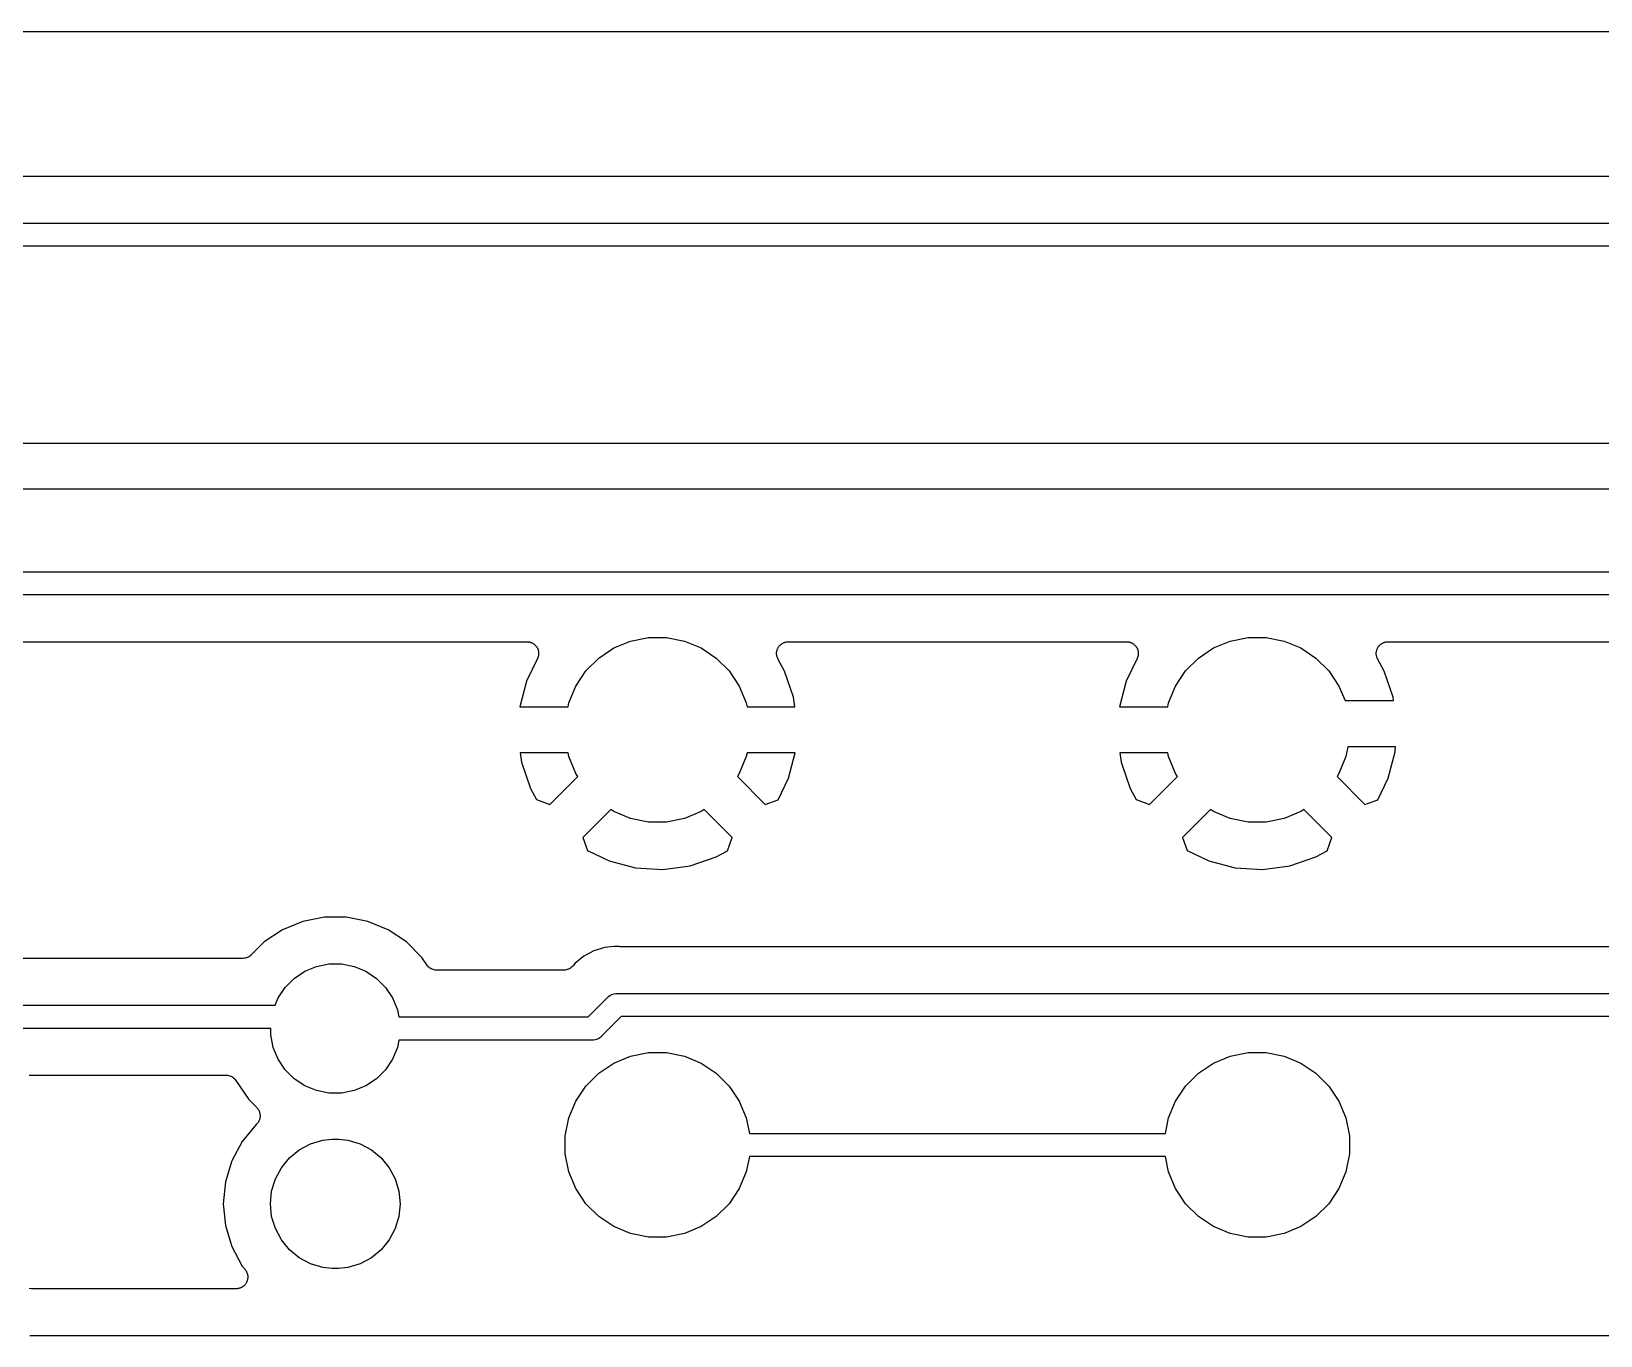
# Model space of a CAD drawing. Extents: x 77 to 228, y -160 to -63.
# Drawn here: x 167.01 to 184.02, y -76.99 to -62.85 of the extents above; entities that cross this region are included whole.
import ezdxf

# ---------------------------------------------------------------- set-up
doc = ezdxf.new("R2010")
doc.units = 0
doc.layers.add('BLACK', color=7, linetype='CONTINUOUS')

msp = doc.modelspace()

# ---------------------------------------------------------------- linework, layer by layer
at = {"layer": 'BLACK', "linetype": 'CONTINUOUS'}
for p, q in [((77.012, -62.8515), (200.492, -62.8515)), ((200.493, -64.4232), (104.096, -64.4232)), ((104.065, -64.9312), (200.686, -64.9312)), ((200.64, -65.1812), (104.111, -65.1812)), ((156.558, -67.3141), (215.796, -67.3141)), ((215.888, -67.8141), (156.649, -67.8141)), ((156.096, -68.709), (201.139, -68.709)), ((201.139, -68.959), (156.141, -68.959)), ((166.818, -69.467), (172.384, -69.467)), ((172.384, -69.467), (172.386, -69.467)), ((172.386, -69.467), (172.39, -69.4674)), ((172.39, -69.4674), (172.393, -69.4673)), ((172.393, -69.4673), (172.402, -69.4688)), ((172.402, -69.4688), (172.411, -69.4698)), ((172.411, -69.4698), (172.414, -69.4708)), ((172.414, -69.4708), (172.418, -69.4714)), ((172.418, -69.4714), (172.426, -69.4746)), ((172.426, -69.4746), (172.434, -69.4773)), ((172.434, -69.4773), (172.437, -69.479)), ((172.437, -69.479), (172.441, -69.4802)), ((172.441, -69.4802), (172.448, -69.4849)), ((172.448, -69.4849), (172.456, -69.4892)), ((172.456, -69.4892), (172.459, -69.4915)), ((172.459, -69.4915), (172.462, -69.4933)), ((172.462, -69.4933), (172.468, -69.4994)), ((172.468, -69.4994), (172.475, -69.5051)), ((172.475, -69.5051), (172.477, -69.5079)), ((172.477, -69.5079), (172.48, -69.5102)), ((172.48, -69.5102), (172.485, -69.5175)), ((172.485, -69.5175), (172.491, -69.5245)), ((172.491, -69.5245), (172.492, -69.5276)), ((172.492, -69.5276), (172.494, -69.5304)), ((172.494, -69.5304), (172.498, -69.5385)), ((172.498, -69.5385), (172.502, -69.5464)), ((172.502, -69.5464), (172.503, -69.5498)), ((172.503, -69.5498), (172.505, -69.5529)), ((172.505, -69.5529), (172.507, -69.5617)), ((172.507, -69.5617), (172.509, -69.5702)), ((172.509, -69.5702), (172.509, -69.5737)), ((173.163, -69.6447), (173.326, -69.5353)), ((173.326, -69.5353), (173.508, -69.4599)), ((173.508, -69.4599), (173.702, -69.4215)), ((173.702, -69.4215), (173.898, -69.4215)), ((173.898, -69.4215), (174.092, -69.4599)), ((174.092, -69.4599), (174.274, -69.5353)), ((174.274, -69.5353), (174.437, -69.6447)), ((175.092, -69.5743), (175.093, -69.5685)), ((175.093, -69.5685), (175.095, -69.5622)), ((175.095, -69.5622), (175.096, -69.5559)), ((175.096, -69.5559), (175.098, -69.5504)), ((175.098, -69.5504), (175.1, -69.5448)), ((175.1, -69.5448), (175.103, -69.5391)), ((175.103, -69.5391), (175.106, -69.5331)), ((175.106, -69.5331), (175.109, -69.5282)), ((175.109, -69.5282), (175.112, -69.523)), ((175.112, -69.523), (175.116, -69.518)), ((175.116, -69.518), (175.12, -69.5126)), ((175.12, -69.5126), (175.124, -69.5084)), ((175.124, -69.5084), (175.128, -69.5039)), ((175.128, -69.5039), (175.133, -69.4998)), ((175.133, -69.4998), (175.137, -69.4952)), ((175.137, -69.4952), (175.142, -69.492)), ((175.142, -69.492), (175.147, -69.4882)), ((175.147, -69.4882), (175.153, -69.4852)), ((175.153, -69.4852), (175.158, -69.4816)), ((175.158, -69.4816), (175.164, -69.4794)), ((175.164, -69.4794), (175.169, -69.4766)), ((175.169, -69.4766), (175.175, -69.4747)), ((175.175, -69.4747), (175.181, -69.4722)), ((175.181, -69.4722), (175.187, -69.4711)), ((175.187, -69.4711), (175.193, -69.4694)), ((175.193, -69.4694), (175.199, -69.4688)), ((175.199, -69.4688), (175.205, -69.4675)), ((175.205, -69.4675), (175.211, -69.4676)), ((175.211, -69.4676), (175.217, -69.467)), ((175.217, -69.467), (178.884, -69.467)), ((178.884, -69.467), (178.886, -69.467)), ((178.886, -69.467), (178.89, -69.4674)), ((178.89, -69.4674), (178.893, -69.4673)), ((178.893, -69.4673), (178.902, -69.4688)), ((178.902, -69.4688), (178.911, -69.4698)), ((178.911, -69.4698), (178.914, -69.4708)), ((178.914, -69.4708), (178.918, -69.4714)), ((178.918, -69.4714), (178.926, -69.4746)), ((178.926, -69.4746), (178.934, -69.4773)), ((178.934, -69.4773), (178.937, -69.479)), ((178.937, -69.479), (178.941, -69.4802)), ((178.941, -69.4802), (178.948, -69.4849)), ((178.948, -69.4849), (178.956, -69.4892)), ((178.956, -69.4892), (178.959, -69.4915)), ((178.959, -69.4915), (178.962, -69.4933)), ((178.962, -69.4933), (178.968, -69.4994)), ((178.968, -69.4994), (178.975, -69.5051)), ((178.975, -69.5051), (178.977, -69.5079)), ((178.977, -69.5079), (178.98, -69.5102)), ((178.98, -69.5102), (178.985, -69.5175)), ((178.985, -69.5175), (178.991, -69.5245)), ((178.991, -69.5245), (178.992, -69.5276)), ((178.992, -69.5276), (178.994, -69.5304)), ((178.994, -69.5304), (178.998, -69.5385)), ((178.998, -69.5385), (179.002, -69.5464)), ((179.002, -69.5464), (179.003, -69.5498)), ((179.003, -69.5498), (179.005, -69.5529)), ((179.005, -69.5529), (179.007, -69.5617)), ((179.007, -69.5617), (179.009, -69.5702)), ((179.009, -69.5702), (179.009, -69.5737)), ((179.663, -69.6447), (179.826, -69.5353)), ((179.826, -69.5353), (180.008, -69.4599)), ((180.008, -69.4599), (180.202, -69.4215)), ((180.202, -69.4215), (180.398, -69.4215)), ((180.398, -69.4215), (180.592, -69.4599)), ((180.592, -69.4599), (180.774, -69.5353)), ((180.774, -69.5353), (180.937, -69.6447)), ((181.592, -69.5743), (181.593, -69.5685)), ((181.593, -69.5685), (181.595, -69.5622)), ((181.595, -69.5622), (181.596, -69.5559)), ((181.596, -69.5559), (181.598, -69.5504)), ((181.598, -69.5504), (181.6, -69.5448)), ((181.6, -69.5448), (181.603, -69.5391)), ((181.603, -69.5391), (181.606, -69.5331)), ((181.606, -69.5331), (181.609, -69.5282)), ((181.609, -69.5282), (181.612, -69.523)), ((181.612, -69.523), (181.616, -69.518)), ((181.616, -69.518), (181.62, -69.5126)), ((181.62, -69.5126), (181.624, -69.5084)), ((181.624, -69.5084), (181.628, -69.5039)), ((181.628, -69.5039), (181.633, -69.4998)), ((181.633, -69.4998), (181.637, -69.4952)), ((181.637, -69.4952), (181.642, -69.492)), ((181.642, -69.492), (181.647, -69.4882)), ((181.647, -69.4882), (181.653, -69.4852)), ((181.653, -69.4852), (181.658, -69.4816)), ((181.658, -69.4816), (181.664, -69.4794)), ((181.664, -69.4794), (181.669, -69.4766)), ((181.669, -69.4766), (181.675, -69.4747)), ((181.675, -69.4747), (181.681, -69.4722)), ((181.681, -69.4722), (181.687, -69.4711)), ((181.687, -69.4711), (181.693, -69.4694)), ((181.693, -69.4694), (181.699, -69.4688)), ((181.699, -69.4688), (181.705, -69.4675)), ((181.705, -69.4675), (181.711, -69.4676)), ((181.711, -69.4676), (181.717, -69.467)), ((181.717, -69.467), (187.116, -69.467)), ((172.499, -69.6496), (172.379, -69.8954)), ((172.5, -69.6463), (172.499, -69.6496)), ((172.501, -69.6432), (172.5, -69.6463)), ((172.504, -69.6347), (172.501, -69.6432)), ((172.507, -69.6263), (172.504, -69.6347)), ((172.508, -69.6229), (172.507, -69.6263)), ((172.509, -69.6195), (172.508, -69.6229)), ((172.509, -69.5737), (172.51, -69.5771)), ((172.51, -69.6106), (172.509, -69.6195)), ((172.51, -69.5771), (172.511, -69.586)), ((172.511, -69.6018), (172.51, -69.6106)), ((172.511, -69.586), (172.511, -69.5949)), ((172.511, -69.5949), (172.511, -69.5984)), ((172.511, -69.5984), (172.511, -69.6018)), ((173.023, -69.784), (173.163, -69.6447)), ((174.437, -69.6447), (174.577, -69.784)), ((175.09, -69.5931), (175.091, -69.5866)), ((175.091, -69.599), (175.09, -69.5931)), ((175.091, -69.5801), (175.092, -69.5743)), ((175.091, -69.5866), (175.091, -69.5801)), ((175.091, -69.6049), (175.091, -69.599)), ((175.092, -69.6113), (175.091, -69.6049)), ((175.092, -69.6178), (175.092, -69.6113)), ((175.094, -69.6235), (175.092, -69.6178)), ((175.095, -69.6293), (175.094, -69.6235)), ((175.098, -69.6353), (175.095, -69.6293)), ((175.099, -69.6416), (175.098, -69.6353)), ((175.102, -69.6468), (175.099, -69.6416)), ((175.104, -69.6523), (175.102, -69.6468)), ((175.105, -69.6539), (175.104, -69.6523)), ((175.176, -69.7864), (175.105, -69.6539)), ((178.999, -69.6496), (178.879, -69.8954)), ((179, -69.6463), (178.999, -69.6496)), ((179.001, -69.6432), (179, -69.6463)), ((179.004, -69.6347), (179.001, -69.6432)), ((179.007, -69.6263), (179.004, -69.6347)), ((179.008, -69.6229), (179.007, -69.6263)), ((179.009, -69.6195), (179.008, -69.6229)), ((179.009, -69.5737), (179.01, -69.5771)), ((179.01, -69.6106), (179.009, -69.6195)), ((179.01, -69.5771), (179.011, -69.586)), ((179.011, -69.6018), (179.01, -69.6106)), ((179.011, -69.586), (179.011, -69.5949)), ((179.011, -69.5949), (179.011, -69.5984)), ((179.011, -69.5984), (179.011, -69.6018)), ((179.523, -69.784), (179.663, -69.6447)), ((180.937, -69.6447), (181.077, -69.784)), ((181.59, -69.5931), (181.591, -69.5866)), ((181.591, -69.599), (181.59, -69.5931)), ((181.591, -69.5801), (181.592, -69.5743)), ((181.591, -69.5866), (181.591, -69.5801)), ((181.591, -69.6049), (181.591, -69.599)), ((181.592, -69.6113), (181.591, -69.6049)), ((181.592, -69.6178), (181.592, -69.6113)), ((181.594, -69.6235), (181.592, -69.6178)), ((181.595, -69.6293), (181.594, -69.6235)), ((181.598, -69.6353), (181.595, -69.6293)), ((181.599, -69.6416), (181.598, -69.6353)), ((181.602, -69.6468), (181.599, -69.6416)), ((181.604, -69.6523), (181.602, -69.6468)), ((181.605, -69.6539), (181.604, -69.6523)), ((181.676, -69.7864), (181.605, -69.6539)), ((172.379, -69.8954), (172.307, -70.1715)), ((172.914, -69.9478), (173.023, -69.784)), ((174.577, -69.784), (174.686, -69.9478)), ((175.274, -70.0695), (175.176, -69.7864)), ((178.879, -69.8954), (178.807, -70.1715)), ((179.414, -69.9478), (179.523, -69.784)), ((181.077, -69.784), (181.186, -69.9478)), ((181.774, -70.0695), (181.676, -69.7864)), ((172.838, -70.1298), (172.914, -69.9478)), ((174.686, -69.9478), (174.762, -70.1298)), ((175.288, -70.1715), (175.274, -70.0695)), ((179.338, -70.1298), (179.414, -69.9478)), ((181.186, -69.9478), (181.252, -70.1056)), ((181.779, -70.1056), (181.774, -70.0695)), ((172.307, -70.1715), (172.83, -70.1715)), ((172.83, -70.1715), (172.838, -70.1298)), ((174.762, -70.1298), (174.77, -70.1715)), ((174.77, -70.1715), (175.288, -70.1715)), ((178.807, -70.1715), (179.33, -70.1715)), ((179.33, -70.1715), (179.338, -70.1298)), ((181.252, -70.1056), (181.779, -70.1056)), ((172.312, -70.6715), (172.326, -70.7735)), ((172.83, -70.6715), (172.312, -70.6715)), ((172.838, -70.7132), (172.83, -70.6715)), ((172.914, -70.8952), (172.838, -70.7132)), ((174.762, -70.7132), (174.686, -70.8952)), ((174.77, -70.6715), (174.762, -70.7132)), ((175.293, -70.6715), (174.77, -70.6715)), ((175.221, -70.9476), (175.293, -70.6715)), ((178.812, -70.6715), (178.826, -70.7735)), ((179.33, -70.6715), (178.812, -70.6715)), ((179.338, -70.7132), (179.33, -70.6715)), ((179.414, -70.8952), (179.338, -70.7132)), ((181.262, -70.7132), (181.186, -70.8952)), ((181.283, -70.6056), (181.262, -70.7132)), ((181.8, -70.6056), (181.283, -70.6056)), ((181.721, -70.9476), (181.796, -70.6603)), ((181.796, -70.6603), (181.8, -70.6056)), ((172.326, -70.7735), (172.424, -71.0566)), ((172.632, -71.2304), (172.935, -70.9271)), ((172.935, -70.9271), (172.914, -70.8952)), ((174.686, -70.8952), (174.665, -70.9271)), ((174.665, -70.9271), (174.968, -71.2304)), ((178.826, -70.7735), (178.924, -71.0566)), ((179.132, -71.2304), (179.435, -70.9271)), ((179.435, -70.9271), (179.414, -70.8952)), ((181.186, -70.8952), (181.165, -70.9271)), ((181.165, -70.9271), (181.468, -71.2304)), ((172.424, -71.0566), (172.489, -71.1787)), ((175.108, -71.1797), (175.221, -70.9476)), ((178.924, -71.0566), (178.989, -71.1787)), ((181.608, -71.1797), (181.721, -70.9476)), ((172.489, -71.1787), (172.632, -71.2304)), ((174.968, -71.2304), (175.108, -71.1797)), ((178.989, -71.1787), (179.132, -71.2304)), ((181.468, -71.2304), (181.608, -71.1797)), ((173.294, -71.2863), (172.991, -71.5896)), ((173.326, -71.3077), (173.294, -71.2863)), ((173.508, -71.3831), (173.326, -71.3077)), ((173.702, -71.4215), (173.508, -71.3831)), ((173.898, -71.4215), (173.702, -71.4215)), ((174.092, -71.3831), (173.898, -71.4215)), ((174.274, -71.3077), (174.092, -71.3831)), ((174.306, -71.2863), (174.274, -71.3077)), ((174.609, -71.5896), (174.306, -71.2863)), ((179.794, -71.2863), (179.491, -71.5896)), ((179.826, -71.3077), (179.794, -71.2863)), ((180.008, -71.3831), (179.826, -71.3077)), ((180.202, -71.4215), (180.008, -71.3831)), ((180.398, -71.4215), (180.202, -71.4215)), ((180.592, -71.3831), (180.398, -71.4215)), ((180.774, -71.3077), (180.592, -71.3831)), ((180.806, -71.2863), (180.774, -71.3077)), ((181.109, -71.5896), (180.806, -71.2863)), ((172.991, -71.5896), (173.042, -71.7296)), ((174.557, -71.7323), (174.609, -71.5896)), ((179.491, -71.5896), (179.542, -71.7296)), ((181.057, -71.7323), (181.109, -71.5896)), ((173.042, -71.7296), (173.274, -71.8425)), ((174.435, -71.7975), (174.557, -71.7323)), ((179.542, -71.7296), (179.774, -71.8425)), ((180.935, -71.7975), (181.057, -71.7323)), ((173.274, -71.8425), (173.561, -71.9179)), ((173.561, -71.9179), (173.858, -71.9357)), ((173.858, -71.9357), (174.152, -71.8953)), ((174.152, -71.8953), (174.435, -71.7975)), ((179.774, -71.8425), (180.061, -71.9179)), ((180.061, -71.9179), (180.358, -71.9357)), ((180.358, -71.9357), (180.652, -71.8953)), ((180.652, -71.8953), (180.935, -71.7975)), ((170.188, -72.452), (169.955, -72.4984)), ((170.426, -72.452), (170.188, -72.452)), ((170.659, -72.4984), (170.426, -72.452)), ((169.735, -72.5895), (169.537, -72.7217)), ((169.955, -72.4984), (169.735, -72.5895)), ((170.879, -72.5895), (170.659, -72.4984)), ((171.077, -72.7217), (170.879, -72.5895)), ((169.537, -72.7217), (169.396, -72.8628)), ((171.245, -72.8899), (171.077, -72.7217)), ((173.23, -72.7822), (173.111, -72.8184)), ((173.329, -72.7724), (173.23, -72.7822)), ((173.354, -72.7699), (173.329, -72.7724)), ((173.329, -72.7724), (173.329, -72.7724)), ((173.379, -72.7724), (173.354, -72.7699)), ((173.384, -72.7724), (173.379, -72.7724)), ((173.39, -72.773), (173.384, -72.7724)), ((173.391, -72.773), (173.39, -72.773)), ((184.83, -72.773), (173.391, -72.773)), ((169.306, -72.9), (156.927, -72.9)), ((169.318, -72.8989), (169.306, -72.9)), ((169.329, -72.8978), (169.318, -72.8989)), ((169.33, -72.8976), (169.329, -72.8978)), ((169.331, -72.8976), (169.33, -72.8976)), ((169.342, -72.8942), (169.331, -72.8976)), ((169.353, -72.8909), (169.342, -72.8942)), ((169.354, -72.8906), (169.353, -72.8909)), ((169.365, -72.8849), (169.354, -72.8904)), ((169.354, -72.8904), (169.354, -72.8906)), ((169.375, -72.8795), (169.365, -72.8849)), ((169.376, -72.8791), (169.375, -72.8795)), ((169.385, -72.8714), (169.376, -72.8788)), ((169.376, -72.8788), (169.376, -72.8791)), ((169.395, -72.864), (169.385, -72.8714)), ((169.396, -72.8631), (169.395, -72.8631)), ((169.395, -72.8631), (169.395, -72.864)), ((169.396, -72.8628), (169.396, -72.8631)), ((169.396, -72.8631), (169.396, -72.8631)), ((170.103, -72.9869), (170.238, -72.96)), ((170.238, -72.96), (170.376, -72.96)), ((170.376, -72.96), (170.511, -72.9869)), ((171.299, -72.9706), (171.245, -72.8899)), ((171.307, -72.9797), (171.299, -72.9706)), ((172.904, -72.9562), (172.888, -72.9756)), ((173.001, -72.8771), (172.904, -72.9562)), ((173.111, -72.8184), (173.001, -72.8771)), ((169.763, -73.2138), (169.861, -73.1163)), ((169.861, -73.1163), (169.975, -73.0397)), ((169.975, -73.0397), (170.103, -72.9869)), ((170.511, -72.9869), (170.639, -73.0397)), ((170.639, -73.0397), (170.753, -73.1163)), ((170.753, -73.1163), (170.851, -73.2138)), ((171.314, -72.9889), (171.307, -72.9797)), ((171.315, -72.9892), (171.314, -72.9889)), ((171.315, -72.9897), (171.315, -72.9892)), ((171.324, -72.9972), (171.315, -72.9897)), ((171.333, -73.0048), (171.324, -72.9972)), ((171.334, -73.0051), (171.333, -73.0048)), ((171.334, -73.0055), (171.334, -73.0051)), ((171.344, -73.011), (171.334, -73.0055)), ((171.355, -73.0167), (171.344, -73.011)), ((171.355, -73.0169), (171.355, -73.0167)), ((171.356, -73.0172), (171.355, -73.0169)), ((171.367, -73.0206), (171.356, -73.0172)), ((171.378, -73.0242), (171.367, -73.0206)), ((171.379, -73.0243), (171.378, -73.0242)), ((171.38, -73.0245), (171.379, -73.0243)), ((171.391, -73.0257), (171.38, -73.0245)), ((171.403, -73.027), (171.391, -73.0257)), ((171.404, -73.027), (171.403, -73.027)), ((171.405, -73.027), (171.404, -73.027)), ((171.404, -73.027), (171.404, -73.027)), ((171.404, -73.027), (171.404, -73.027)), ((172.785, -73.027), (171.405, -73.027)), ((172.797, -73.0259), (172.785, -73.027)), ((172.809, -73.0248), (172.797, -73.0259)), ((172.81, -73.0246), (172.809, -73.0246)), ((172.809, -73.0246), (172.809, -73.0248)), ((172.821, -73.0212), (172.81, -73.0246)), ((172.832, -73.0179), (172.821, -73.0212)), ((172.833, -73.0176), (172.832, -73.0179)), ((172.834, -73.0174), (172.833, -73.0176)), ((172.844, -73.0119), (172.834, -73.0174)), ((172.854, -73.0065), (172.844, -73.0119)), ((172.855, -73.0061), (172.854, -73.0065)), ((172.865, -72.9984), (172.855, -73.0058)), ((172.855, -73.0058), (172.855, -73.0061)), ((172.874, -72.991), (172.865, -72.9984)), ((172.875, -72.9901), (172.874, -72.991)), ((172.88, -72.9848), (172.875, -72.9898)), ((172.875, -72.9898), (172.875, -72.9901)), ((172.875, -72.9901), (172.875, -72.9901)), ((172.875, -72.9901), (172.875, -72.9901)), ((172.883, -72.9807), (172.88, -72.9848)), ((172.887, -72.9769), (172.883, -72.9807)), ((172.888, -72.9756), (172.887, -72.9769)), ((169.687, -73.3284), (169.763, -73.2138)), ((170.851, -73.2138), (170.927, -73.3284)), ((173.27, -73.3133), (173.284, -73.3016)), ((173.284, -73.3016), (173.306, -73.29)), ((173.284, -73.3016), (173.284, -73.3016)), ((173.284, -73.3016), (173.284, -73.3016)), ((173.306, -73.29), (173.329, -73.2828)), ((173.329, -73.2828), (173.348, -73.281)), ((173.348, -73.281), (173.354, -73.2804)), ((173.348, -73.281), (173.348, -73.281)), ((173.354, -73.2804), (173.36, -73.281)), ((173.36, -73.281), (185.239, -73.281)), ((156.518, -73.408), (169.654, -73.408)), ((169.654, -73.408), (169.687, -73.3284)), ((170.927, -73.3284), (170.98, -73.4558)), ((170.98, -73.4558), (170.996, -73.535)), ((173.048, -73.535), (173.261, -73.3219)), ((173.261, -73.3219), (173.265, -73.3172)), ((173.265, -73.3172), (173.27, -73.3133)), ((173.27, -73.3133), (173.27, -73.3133)), ((170.996, -73.535), (173.048, -73.535)), ((173.406, -73.531), (173.193, -73.744)), ((185.239, -73.531), (173.406, -73.531)), ((169.607, -73.658), (156.518, -73.658)), ((169.607, -73.7289), (169.607, -73.658)), ((169.634, -73.8642), (169.607, -73.7289)), ((170.996, -73.785), (170.98, -73.8642)), ((173.094, -73.785), (170.996, -73.785)), ((173.1, -73.7856), (173.094, -73.785)), ((173.106, -73.785), (173.1, -73.7856)), ((173.125, -73.7832), (173.106, -73.785)), ((173.106, -73.785), (173.106, -73.785)), ((173.148, -73.776), (173.125, -73.7832)), ((173.17, -73.7644), (173.148, -73.776)), ((173.189, -73.7488), (173.17, -73.7644)), ((173.193, -73.744), (173.189, -73.7488)), ((169.687, -73.9916), (169.634, -73.8642)), ((169.763, -74.1062), (169.687, -73.9916)), ((170.927, -73.9916), (170.851, -74.1062)), ((170.98, -73.8642), (170.927, -73.9916)), ((173.326, -74.0353), (173.508, -73.9599)), ((173.508, -73.9599), (173.702, -73.9215)), ((173.702, -73.9215), (173.898, -73.9215)), ((173.898, -73.9215), (174.092, -73.9599)), ((174.092, -73.9599), (174.274, -74.0353)), ((179.826, -74.0353), (180.008, -73.9599)), ((180.008, -73.9599), (180.202, -73.9215)), ((180.202, -73.9215), (180.398, -73.9215)), ((180.398, -73.9215), (180.592, -73.9599)), ((180.592, -73.9599), (180.774, -74.0353)), ((169.861, -74.2037), (169.763, -74.1062)), ((170.851, -74.1062), (170.753, -74.2037)), ((173.023, -74.284), (173.163, -74.1447)), ((173.163, -74.1447), (173.326, -74.0353)), ((174.274, -74.0353), (174.437, -74.1447)), ((174.437, -74.1447), (174.577, -74.284)), ((179.523, -74.284), (179.663, -74.1447)), ((179.663, -74.1447), (179.826, -74.0353)), ((180.774, -74.0353), (180.937, -74.1447)), ((180.937, -74.1447), (181.077, -74.284)), ((166.987, -74.166), (169.124, -74.166)), ((169.124, -74.166), (169.125, -74.166)), ((169.125, -74.166), (169.125, -74.166)), ((169.125, -74.166), (169.125, -74.166)), ((169.125, -74.166), (169.126, -74.166)), ((169.126, -74.166), (169.138, -74.1673)), ((169.138, -74.1673), (169.15, -74.1685)), ((169.15, -74.1685), (169.15, -74.1687)), ((169.15, -74.1687), (169.151, -74.1688)), ((169.151, -74.1688), (169.162, -74.1723)), ((169.162, -74.1723), (169.173, -74.1758)), ((169.173, -74.1758), (169.174, -74.1761)), ((169.174, -74.1761), (169.174, -74.1763)), ((169.174, -74.1763), (169.185, -74.1819)), ((169.185, -74.1819), (169.195, -74.1875)), ((169.195, -74.1875), (169.196, -74.1879)), ((169.196, -74.1879), (169.196, -74.1882)), ((169.196, -74.1882), (169.205, -74.1958)), ((169.205, -74.1958), (169.214, -74.2033)), ((169.214, -74.2033), (169.215, -74.2037)), ((169.215, -74.2037), (169.215, -74.2041)), ((169.215, -74.2041), (169.222, -74.2133)), ((169.222, -74.2133), (169.23, -74.2224)), ((169.23, -74.2224), (169.369, -74.4301)), ((169.975, -74.2803), (169.861, -74.2037)), ((170.103, -74.3331), (169.975, -74.2803)), ((170.238, -74.36), (170.103, -74.3331)), ((170.511, -74.3331), (170.376, -74.36)), ((170.639, -74.2803), (170.511, -74.3331)), ((170.753, -74.2037), (170.639, -74.2803)), ((172.914, -74.4478), (173.023, -74.284)), ((174.577, -74.284), (174.686, -74.4478)), ((179.414, -74.4478), (179.523, -74.284)), ((181.077, -74.284), (181.186, -74.4478)), ((169.369, -74.4301), (169.455, -74.5162)), ((170.376, -74.36), (170.238, -74.36)), ((172.838, -74.6298), (172.914, -74.4478)), ((174.686, -74.4478), (174.762, -74.6298)), ((179.338, -74.6298), (179.414, -74.4478)), ((181.186, -74.4478), (181.262, -74.6298)), ((169.455, -74.5162), (169.456, -74.5175)), ((169.456, -74.5175), (169.46, -74.522)), ((169.46, -74.522), (169.464, -74.5262)), ((169.464, -74.5262), (169.467, -74.5317)), ((169.467, -74.5317), (169.472, -74.5369)), ((169.473, -74.6716), (169.47, -74.6774)), ((169.472, -74.5369), (169.474, -74.542)), ((169.477, -74.6661), (169.473, -74.6716)), ((169.474, -74.542), (169.477, -74.5468)), ((169.477, -74.5468), (169.48, -74.553)), ((169.479, -74.6607), (169.477, -74.6661)), ((169.482, -74.6556), (169.479, -74.6607)), ((169.48, -74.553), (169.483, -74.5589)), ((169.484, -74.6493), (169.482, -74.6556)), ((169.483, -74.5589), (169.485, -74.5644)), ((169.486, -74.6432), (169.484, -74.6493)), ((169.485, -74.5644), (169.487, -74.5698)), ((169.488, -74.6375), (169.486, -74.6432)), ((169.487, -74.5698), (169.488, -74.5763)), ((169.488, -74.5763), (169.49, -74.5827)), ((169.489, -74.632), (169.488, -74.6375)), ((169.49, -74.6254), (169.489, -74.632)), ((169.49, -74.5827), (169.49, -74.5884)), ((169.49, -74.5884), (169.491, -74.5941)), ((169.491, -74.6189), (169.49, -74.6254)), ((169.491, -74.5941), (169.491, -74.6008)), ((169.491, -74.6008), (169.492, -74.6074)), ((169.492, -74.6074), (169.491, -74.6131)), ((169.491, -74.6131), (169.491, -74.6189)), ((172.8, -74.823), (172.838, -74.6298)), ((174.762, -74.6298), (174.795, -74.7965)), ((179.305, -74.7965), (179.338, -74.6298)), ((181.262, -74.6298), (181.3, -74.823)), ((169.45, -74.6995), (169.298, -74.8856)), ((169.454, -74.6965), (169.45, -74.6995)), ((169.458, -74.6914), (169.454, -74.6965)), ((169.463, -74.6867), (169.458, -74.6914)), ((169.466, -74.6819), (169.463, -74.6867)), ((169.47, -74.6774), (169.466, -74.6819)), ((172.8, -75.02), (172.8, -74.823)), ((174.795, -74.7965), (179.305, -74.7965)), ((181.3, -74.823), (181.3, -75.02)), ((169.298, -74.8856), (169.186, -75.0955)), ((169.81, -75.0626), (169.916, -74.9752)), ((169.916, -74.9752), (170.038, -74.9102)), ((170.038, -74.9102), (170.17, -74.8701)), ((170.17, -74.8701), (170.273, -74.86)), ((170.273, -74.86), (170.341, -74.86)), ((170.341, -74.86), (170.444, -74.8701)), ((170.444, -74.8701), (170.576, -74.9102)), ((170.576, -74.9102), (170.698, -74.9752)), ((170.698, -74.9752), (170.804, -75.0626)), ((169.186, -75.0955), (169.116, -75.3232)), ((169.657, -75.2908), (169.722, -75.1692)), ((169.722, -75.1692), (169.81, -75.0626)), ((170.804, -75.0626), (170.892, -75.1692)), ((170.892, -75.1692), (170.957, -75.2908)), ((172.838, -75.2132), (172.8, -75.02)), ((174.795, -75.0465), (174.762, -75.2132)), ((179.305, -75.0465), (174.795, -75.0465)), ((179.338, -75.2132), (179.305, -75.0465)), ((181.3, -75.02), (181.262, -75.2132)), ((169.116, -75.3232), (169.093, -75.56)), ((169.617, -75.4228), (169.657, -75.2908)), ((170.957, -75.2908), (170.997, -75.4228)), ((172.914, -75.3952), (172.838, -75.2132)), ((174.762, -75.2132), (174.686, -75.3952)), ((179.414, -75.3952), (179.338, -75.2132)), ((181.262, -75.2132), (181.186, -75.3952)), ((169.604, -75.56), (169.617, -75.4228)), ((170.997, -75.4228), (171.01, -75.56)), ((173.023, -75.559), (172.914, -75.3952)), ((174.686, -75.3952), (174.577, -75.559)), ((179.523, -75.559), (179.414, -75.3952)), ((181.186, -75.3952), (181.077, -75.559)), ((169.093, -75.56), (169.116, -75.7968)), ((169.617, -75.6972), (169.604, -75.56)), ((171.01, -75.56), (170.997, -75.6972)), ((173.163, -75.6983), (173.023, -75.559)), ((174.577, -75.559), (174.437, -75.6983)), ((179.663, -75.6983), (179.523, -75.559)), ((181.077, -75.559), (180.937, -75.6983)), ((169.116, -75.7968), (169.186, -76.0245)), ((169.657, -75.8292), (169.617, -75.6972)), ((169.722, -75.9508), (169.657, -75.8292)), ((170.957, -75.8292), (170.892, -75.9508)), ((170.997, -75.6972), (170.957, -75.8292)), ((173.326, -75.8077), (173.163, -75.6983)), ((173.508, -75.8831), (173.326, -75.8077)), ((174.274, -75.8077), (174.092, -75.8831)), ((174.437, -75.6983), (174.274, -75.8077)), ((179.826, -75.8077), (179.663, -75.6983)), ((180.008, -75.8831), (179.826, -75.8077)), ((180.774, -75.8077), (180.592, -75.8831)), ((180.937, -75.6983), (180.774, -75.8077)), ((169.186, -76.0245), (169.298, -76.2344)), ((169.81, -76.0574), (169.722, -75.9508)), ((170.892, -75.9508), (170.804, -76.0574)), ((173.702, -75.9215), (173.508, -75.8831)), ((173.898, -75.9215), (173.702, -75.9215)), ((174.092, -75.8831), (173.898, -75.9215)), ((180.202, -75.9215), (180.008, -75.8831)), ((180.398, -75.9215), (180.202, -75.9215)), ((180.592, -75.8831), (180.398, -75.9215)), ((169.916, -76.1448), (169.81, -76.0574)), ((170.038, -76.2098), (169.916, -76.1448)), ((170.698, -76.1448), (170.576, -76.2098)), ((170.804, -76.0574), (170.698, -76.1448)), ((169.298, -76.2344), (169.33, -76.2732)), ((169.33, -76.2732), (169.331, -76.2746)), ((169.331, -76.2746), (169.334, -76.2796)), ((169.334, -76.2796), (169.338, -76.2843)), ((169.338, -76.2843), (169.341, -76.29)), ((169.341, -76.29), (169.344, -76.2954)), ((169.344, -76.2954), (169.346, -76.3009)), ((169.346, -76.3009), (169.349, -76.3062)), ((169.349, -76.3062), (169.351, -76.3124)), ((169.351, -76.3124), (169.353, -76.3184)), ((169.353, -76.3184), (169.355, -76.3243)), ((169.355, -76.3243), (169.356, -76.33)), ((169.356, -76.33), (169.357, -76.3364)), ((169.358, -76.3676), (169.356, -76.3734)), ((169.356, -76.3734), (169.356, -76.3793)), ((169.357, -76.3364), (169.358, -76.3428)), ((169.358, -76.3428), (169.358, -76.3488)), ((169.358, -76.3488), (169.358, -76.3547)), ((169.358, -76.3547), (169.358, -76.3611)), ((169.358, -76.3611), (169.358, -76.3676)), ((170.17, -76.2499), (170.038, -76.2098)), ((170.273, -76.26), (170.17, -76.2499)), ((170.341, -76.26), (170.273, -76.26)), ((170.444, -76.2499), (170.341, -76.26)), ((170.576, -76.2098), (170.444, -76.2499)), ((167.013, -76.4802), (166.988, -76.4777)), ((167.018, -76.4802), (167.013, -76.4802)), ((167.024, -76.4808), (167.018, -76.4802)), ((167.025, -76.4808), (167.024, -76.4808)), ((169.231, -76.4808), (167.025, -76.4808)), ((169.237, -76.4802), (169.231, -76.4808)), ((169.243, -76.4802), (169.237, -76.4802)), ((169.25, -76.479), (169.243, -76.4802)), ((169.256, -76.4784), (169.25, -76.479)), ((169.262, -76.4767), (169.256, -76.4784)), ((169.268, -76.4755), (169.262, -76.4767)), ((169.274, -76.4731), (169.268, -76.4755)), ((169.28, -76.4712), (169.274, -76.4731)), ((169.285, -76.4684), (169.28, -76.4712)), ((169.291, -76.4662), (169.285, -76.4684)), ((169.296, -76.4626), (169.291, -76.4662)), ((169.302, -76.4596), (169.296, -76.4626)), ((169.306, -76.4558), (169.302, -76.4596)), ((169.311, -76.4525), (169.306, -76.4558)), ((169.316, -76.448), (169.311, -76.4525)), ((169.321, -76.4439), (169.316, -76.448)), ((169.325, -76.4393), (169.321, -76.4439)), ((169.329, -76.4351), (169.325, -76.4393)), ((169.333, -76.4298), (169.329, -76.4351)), ((169.337, -76.4248), (169.333, -76.4298)), ((169.34, -76.4196), (169.337, -76.4248)), ((169.343, -76.4146), (169.34, -76.4196)), ((169.345, -76.4087), (169.343, -76.4146)), ((169.349, -76.403), (169.345, -76.4087)), ((169.35, -76.3973), (169.349, -76.403)), ((169.353, -76.3918), (169.35, -76.3973)), ((169.354, -76.3855), (169.353, -76.3918)), ((169.356, -76.3793), (169.354, -76.3855)), ((166.994, -76.9888), (196.138, -76.9888))]:
    msp.add_line(p, q, dxfattribs=at)

doc.saveas('drawing.dxf')
